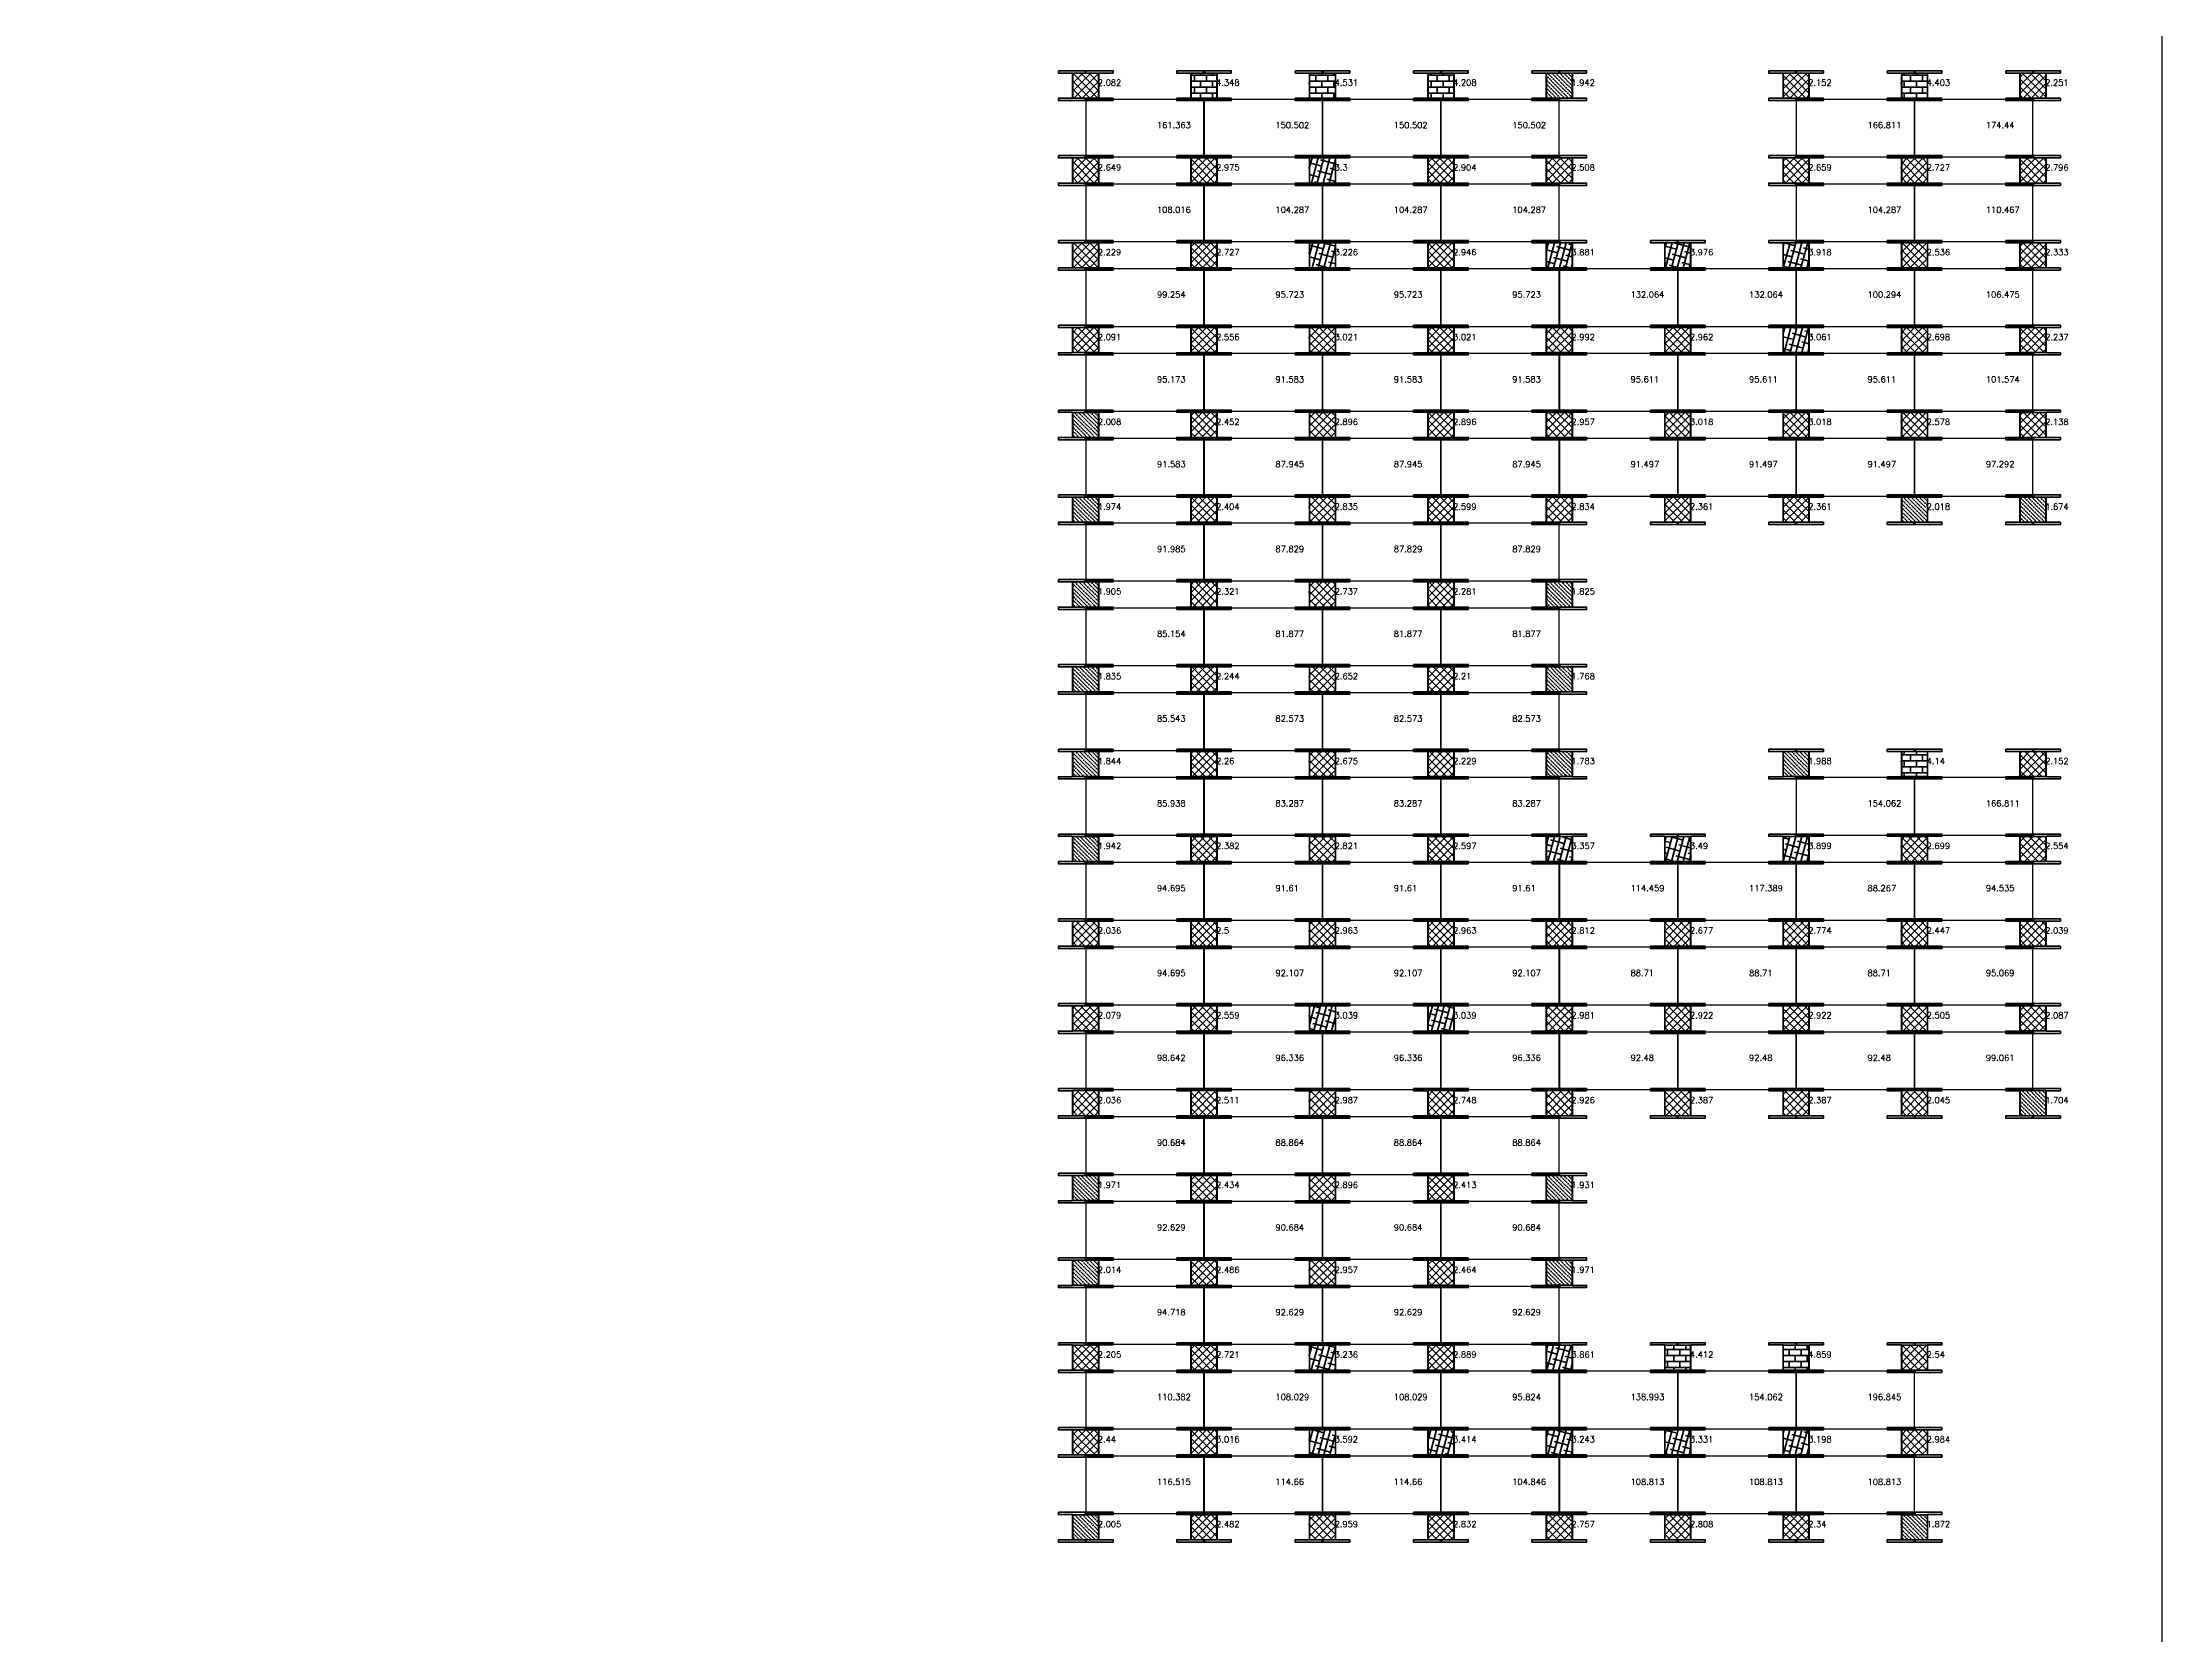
# Model space of a CAD drawing. Header units: inches. Extents: x 3750 to 10146, y -443 to 5941.
# Drawn here: x 8749 to 10146, y 2064 to 3115 of the extents above; entities that cross this region are included whole.
import ezdxf

# ---------------------------------------------------------------- set-up
doc = ezdxf.new("R2010")
doc.units = ezdxf.units.IN
doc.header["$LTSCALE"] = 50
doc.header["$MEASUREMENT"] = 0
for name, color, linetype, lineweight in [('E-PANELS', 140, 'Continuous', 30), ('E2-ECOFEET', 254, 'Continuous', 35), ('E3-ECOFEET', 254, 'Continuous', 35), ('HATCH 2', 140, 'Continuous', 35), ('HATCH 3', 30, 'Continuous', 35), ('HATCH 4', 200, 'Continuous', 35), ('HATCH 5', 2, 'Continuous', 35)]:
    doc.layers.add(name, color=color, linetype=linetype, lineweight=lineweight)
doc.layers.add('EF3 TEXT', color=7, linetype='Continuous', plot=False)
doc.layers.add('IFI PERIMETER', color=221, linetype='FENCE', plot=False)
doc.layers.get('E2-ECOFEET').off()
doc.styles.add('mytext', font='romans.shx')
doc.styles.get("Standard").update_dxf_attribs({"font": 'arial.ttf'})
doc.linetypes.add('FENCE', pattern='A,0.5,-0.1,["X",Standard,S=0.1,R=0,X=-0.035,Y=-0.05],-0.1', length=0.7)

# ---------------------------------------------------------------- blocks, each defined once
blk = doc.blocks.new('EF3_HATCH_5')
at = {"layer": 'HATCH 5'}
h = blk.add_hatch(dxfattribs=at)
h.set_pattern_fill('AR-B816', color=256, scale=0.5)
h.set_pattern_definition([(0, (-119.168, -90.9187), (0, 4), []), (90, (-119.168, -90.9187), (-4, 4), [4, -4])])
h.paths.add_polyline_path([(-8.5, -8.25), (8.5, -8.25), (8.5, 8.25), (-8.5, 8.25)])
blk.add_lwpolyline([(-8.5, -8.25), (8.5, -8.25), (8.5, 8.25), (-8.5, 8.25)], close=True, dxfattribs=at)
blk = doc.blocks.new('EF3_HATCH_3')
at = {"layer": 'HATCH 3'}
h = blk.add_hatch(dxfattribs=at)
h.set_pattern_fill('ANSI37', color=256, scale=30)
h.set_pattern_definition([(45, (-119.168, -90.9187), (-2.65165, 2.65165), []), (135, (-119.168, -90.9187), (-2.65165, -2.65165), [])])
h.paths.add_polyline_path([(-8.5, -8.25), (8.5, -8.25), (8.5, 8.25), (-8.5, 8.25)])
blk.add_lwpolyline([(-8.5, -8.25), (8.5, -8.25), (8.5, 8.25), (-8.5, 8.25)], close=True, dxfattribs=at)
blk = doc.blocks.new('EF3_HATCH_2')
at = {"layer": 'HATCH 2'}
h = blk.add_hatch(dxfattribs=at)
h.set_pattern_fill('ANSI36', color=256, scale=15, angle=90)
h.set_pattern_definition([(135, (-119.168, -90.9187), (-3.64602, 0.994369), [4.6875, -0.9375, 0, -0.9375])])
h.paths.add_polyline_path([(-8.5, -8.25), (8.5, -8.25), (8.5, 8.25), (-8.5, 8.25)])
blk.add_lwpolyline([(-8.5, -8.25), (8.5, -8.25), (8.5, 8.25), (-8.5, 8.25)], close=True, dxfattribs=at)
blk = doc.blocks.new('EF3_HATCH_4')
at = {"layer": 'HATCH 4'}
h = blk.add_hatch(dxfattribs=at)
h.set_pattern_fill('ANSI38', color=256, scale=30, angle=30)
h.set_pattern_definition([(75, (-119.168, -90.9187), (-3.62222, 0.97057), []), (165, (-119.168, -90.9187), (-8.215015, -1.68108), [9.375, -5.625])])
h.paths.add_polyline_path([(-8.5, -8.25), (8.5, -8.25), (8.5, 8.25), (-8.5, 8.25)])
blk.add_lwpolyline([(-8.5, -8.25), (8.5, -8.25), (8.5, 8.25), (-8.5, 8.25)], close=True, dxfattribs=at)
blk = doc.blocks.new('YINGLI 305W 10DEG')
at = {"layer": 'E-PANELS'}
blk.add_lwpolyline([(0, 0), (77.56, 0), (77.56, -38.4), (0, -38.4)], close=True, dxfattribs=at)
blk = doc.blocks.new('EF3')
at = {"layer": 'E3-ECOFEET', "color": 5}
for points in [[(0, 0), (0, -1.5), (9.4, -1.5), (9.4, -18.1), (0, -18.1), (0, -19.6), (36, -19.6), (36, -18.1), (26.6, -18.1), (26.6, -1.5), (36, -1.5), (36, 0), (0, 0)], [(8.8, -8.1), (8.9, -8.1)]]:
    blk.add_lwpolyline(points, dxfattribs=at)
at = {"layer": 'E3-ECOFEET'}
for points in [[(17.2, -1), (17.8, -1), (17.8, -0.5)], [(18.2, -0.5), (18.2, -1), (18.8, -1)], [(17.2, -18.5), (17.8, -18.5), (17.8, -19)], [(18.2, -19), (18.2, -18.5), (18.8, -18.5)]]:
    blk.add_lwpolyline(points, dxfattribs=at)

msp = doc.modelspace()

# ---------------------------------------------------------------- linework, layer by layer
at = {"layer": 'IFI PERIMETER'}
msp.add_lwpolyline([(10146.5, -226.8), (3896.1, -226.8), (3896.1, 5941.5), (10146.5, 5941.5)], close=True, dxfattribs=at)

# ---------------------------------------------------------------- block references
at = {"layer": 'E-PANELS'}
for p in [(9437.4, 3077.3), (9515.5, 3077.3), (9593.5, 3077.3), (9671.6, 3077.3), (9905.8, 3077.3), (9983.8, 3077.3), (9437.4, 3021.5), (9515.5, 3021.5), (9593.5, 3021.5), (9671.6, 3021.5), (9905.8, 3021.5), (9983.8, 3021.5), (9437.4, 2965.6), (9515.5, 2965.6), (9593.5, 2965.6), (9671.6, 2965.6), (9749.7, 2965.6), (9827.7, 2965.6), (9905.8, 2965.6), (9983.8, 2965.6), (9437.4, 2909.7), (9515.5, 2909.7), (9593.5, 2909.7), (9671.6, 2909.7), (9749.7, 2909.7), (9827.7, 2909.7), (9905.8, 2909.7), (9983.8, 2909.7), (9437.4, 2853.8), (9515.5, 2853.8), (9593.5, 2853.8), (9671.6, 2853.8), (9749.7, 2853.8), (9827.7, 2853.8), (9905.8, 2853.8), (9983.8, 2853.8), (9437.4, 2797.9), (9515.5, 2797.9), (9593.5, 2797.9), (9671.6, 2797.9), (9437.4, 2742), (9515.5, 2742), (9593.5, 2742), (9671.6, 2742), (9437.4, 2686.1), (9515.5, 2686.1), (9593.5, 2686.1), (9671.6, 2686.1), (9437.4, 2630.2), (9515.5, 2630.2), (9593.5, 2630.2), (9671.6, 2630.2), (9905.8, 2630.2), (9983.8, 2630.2), (9437.4, 2574.3), (9515.5, 2574.3), (9593.5, 2574.3), (9671.6, 2574.3), (9749.7, 2574.3), (9827.7, 2574.3), (9905.8, 2574.3), (9983.8, 2574.3), (9437.4, 2518.4), (9515.5, 2518.4), (9593.5, 2518.4), (9671.6, 2518.4), (9749.7, 2518.4), (9827.7, 2518.4), (9905.8, 2518.4), (9983.8, 2518.4), (9437.4, 2462.5), (9515.5, 2462.5), (9593.5, 2462.5), (9671.6, 2462.5), (9749.7, 2462.5), (9827.7, 2462.5), (9905.8, 2462.5), (9983.8, 2462.5), (9437.4, 2406.6), (9515.5, 2406.6), (9593.5, 2406.6), (9671.6, 2406.6), (9437.4, 2350.7), (9515.5, 2350.7), (9593.5, 2350.7), (9671.6, 2350.7), (9437.4, 2294.8), (9515.5, 2294.8), (9593.5, 2294.8), (9671.6, 2294.8), (9437.4, 2238.9), (9515.5, 2238.9), (9593.5, 2238.9), (9671.6, 2238.9), (9749.7, 2238.9), (9827.7, 2238.9), (9905.8, 2238.9), (9437.4, 2183), (9515.5, 2183), (9593.5, 2183), (9671.6, 2183), (9749.7, 2183), (9827.7, 2183), (9905.8, 2183)]:
    msp.add_blockref('YINGLI 305W 10DEG', p, dxfattribs=at)
at = {"layer": 'E2-ECOFEET'}
for p in [(9419.2, 3095.9), (9497.2, 3095.9), (9575.3, 3095.9), (9653.4, 3095.9), (9731.4, 3095.9), (9887.5, 3095.9), (9965.6, 3095.9), (10043.7, 3095.9), (9419.2, 3040), (9497.2, 3040), (9575.3, 3040), (9653.4, 3040), (9731.4, 3040), (9887.5, 3040), (9965.6, 3040), (10043.7, 3040), (9419.2, 2984.1), (9497.2, 2984.1), (9575.3, 2984.1), (9653.4, 2984.1), (9731.4, 2984.1), (9809.5, 2984.1), (9887.5, 2984.1), (9965.6, 2984.1), (10043.7, 2984.1), (9419.2, 2928.2), (9497.2, 2928.2), (9575.3, 2928.2), (9653.4, 2928.2), (9731.4, 2928.2), (9809.5, 2928.2), (9887.5, 2928.2), (9965.6, 2928.2), (10043.7, 2928.2), (9419.2, 2872.3), (9497.2, 2872.3), (9575.3, 2872.3), (9653.4, 2872.3), (9731.4, 2872.3), (9809.5, 2872.3), (9887.5, 2872.3), (9965.6, 2872.3), (10043.7, 2872.3), (9419.2, 2816.4), (9497.2, 2816.4), (9575.3, 2816.4), (9653.4, 2816.4), (9731.4, 2816.4), (9809.5, 2816.4), (9887.5, 2816.4), (9965.6, 2816.4), (10043.7, 2816.4), (9419.2, 2760.5), (9497.2, 2760.5), (9575.3, 2760.5), (9653.4, 2760.5), (9731.4, 2760.5), (9419.2, 2704.6), (9497.2, 2704.6), (9575.3, 2704.6), (9653.4, 2704.6), (9731.4, 2704.6), (9419.2, 2648.7), (9497.2, 2648.7), (9575.3, 2648.7), (9653.4, 2648.7), (9731.4, 2648.7), (9887.5, 2648.7), (9965.6, 2648.7), (10043.7, 2648.7), (9419.2, 2592.8), (9497.2, 2592.8), (9575.3, 2592.8), (9653.4, 2592.8), (9731.4, 2592.8), (9809.5, 2592.8), (9887.5, 2592.8), (9965.6, 2592.8), (10043.7, 2592.8), (9419.2, 2536.9), (9497.2, 2536.9), (9575.3, 2536.9), (9653.4, 2536.9), (9731.4, 2536.9), (9809.5, 2536.9), (9887.5, 2536.9), (9965.6, 2536.9), (10043.7, 2536.9), (9419.2, 2481), (9497.2, 2481), (9575.3, 2481), (9653.4, 2481), (9731.4, 2481), (9809.5, 2481), (9887.5, 2481), (9965.6, 2481), (10043.7, 2481), (9419.2, 2425.1), (9497.2, 2425.1), (9575.3, 2425.1), (9653.4, 2425.1), (9731.4, 2425.1), (9809.5, 2425.1), (9887.5, 2425.1), (9965.6, 2425.1), (10043.7, 2425.1), (9419.2, 2369.2), (9497.2, 2369.2), (9575.3, 2369.2), (9653.4, 2369.2), (9731.4, 2369.2), (9419.2, 2313.4), (9497.2, 2313.4), (9575.3, 2313.4), (9653.4, 2313.4), (9731.4, 2313.4), (9419.2, 2257.5), (9497.2, 2257.5), (9575.3, 2257.5), (9653.4, 2257.5), (9731.4, 2257.5), (9809.5, 2257.5), (9887.5, 2257.5), (9965.6, 2257.5), (9419.2, 2201.6), (9497.2, 2201.6), (9575.3, 2201.6), (9653.4, 2201.6), (9731.4, 2201.6), (9809.5, 2201.6), (9887.5, 2201.6), (9965.6, 2201.6), (9419.2, 2145.7), (9497.2, 2145.7), (9575.3, 2145.7), (9653.4, 2145.7), (9731.4, 2145.7), (9809.5, 2145.7), (9887.5, 2145.7), (9965.6, 2145.7)]:
    msp.add_blockref('EF3', p, dxfattribs=at)
at = {"layer": 'HATCH 2'}
for p in [(9749.4, 3086.1), (9437.2, 2862.5), (9437.2, 2806.6), (9983.6, 2806.6), (10061.7, 2806.6), (9437.2, 2750.7), (9749.4, 2750.7), (9437.2, 2694.8), (9749.4, 2694.8), (9437.2, 2638.9), (9749.4, 2638.9), (9905.5, 2638.9), (9437.2, 2583), (10061.7, 2415.4), (9437.2, 2359.5), (9749.4, 2359.5), (9437.2, 2303.6), (9749.4, 2303.6), (9437.2, 2135.9), (9983.6, 2135.9)]:
    msp.add_blockref('EF3_HATCH_2', p, dxfattribs=at)
at = {"layer": 'HATCH 3'}
for p in [(9437.2, 3086.1), (9905.5, 3086.1), (10061.7, 3086.1), (9437.2, 3030.2), (9515.2, 3030.2), (9671.4, 3030.2), (9749.4, 3030.2), (9905.5, 3030.2), (9983.6, 3030.2), (10061.7, 3030.2), (9437.2, 2974.3), (9515.2, 2974.3), (9671.4, 2974.3), (9983.6, 2974.3), (10061.7, 2974.3), (9437.2, 2918.4), (9515.2, 2918.4), (9593.3, 2918.4), (9671.4, 2918.4), (9749.4, 2918.4), (9827.5, 2918.4), (9983.6, 2918.4), (10061.7, 2918.4), (9515.2, 2862.5), (9593.3, 2862.5), (9671.4, 2862.5), (9749.4, 2862.5), (9827.5, 2862.5), (9905.5, 2862.5), (9983.6, 2862.5), (10061.7, 2862.5), (9515.2, 2806.6), (9593.3, 2806.6), (9671.4, 2806.6), (9749.4, 2806.6), (9827.5, 2806.6), (9905.5, 2806.6), (9515.2, 2750.7), (9593.3, 2750.7), (9671.4, 2750.7), (9515.2, 2694.8), (9593.3, 2694.8), (9671.4, 2694.8), (9515.2, 2638.9), (9593.3, 2638.9), (9671.4, 2638.9), (10061.7, 2638.9), (9515.2, 2583), (9593.3, 2583), (9671.4, 2583), (9983.6, 2583), (10061.7, 2583), (9437.2, 2527.2), (9515.2, 2527.2), (9593.3, 2527.2), (9671.4, 2527.2), (9749.4, 2527.2), (9827.5, 2527.2), (9905.5, 2527.2), (9983.6, 2527.2), (10061.7, 2527.2), (9437.2, 2471.3), (9515.2, 2471.3), (9749.4, 2471.3), (9827.5, 2471.3), (9905.5, 2471.3), (9983.6, 2471.3), (10061.7, 2471.3), (9437.2, 2415.4), (9515.2, 2415.4), (9593.3, 2415.4), (9671.4, 2415.4), (9749.4, 2415.4), (9827.5, 2415.4), (9905.5, 2415.4), (9983.6, 2415.4), (9515.2, 2359.5), (9593.3, 2359.5), (9671.4, 2359.5), (9515.2, 2303.6), (9593.3, 2303.6), (9671.4, 2303.6), (9437.2, 2247.7), (9515.2, 2247.7), (9671.4, 2247.7), (9983.6, 2247.7), (9437.2, 2191.8), (9515.2, 2191.8), (9983.6, 2191.8), (9515.2, 2135.9), (9593.3, 2135.9), (9671.4, 2135.9), (9749.4, 2135.9), (9827.5, 2135.9), (9905.5, 2135.9)]:
    msp.add_blockref('EF3_HATCH_3', p, dxfattribs=at)
at = {"layer": 'HATCH 4'}
for p in [(9593.3, 3030.2), (9593.3, 2974.3), (9749.4, 2974.3), (9827.5, 2974.3), (9905.5, 2974.3), (9905.5, 2918.4), (9749.4, 2583), (9827.5, 2583), (9905.5, 2583), (9593.3, 2471.3), (9671.4, 2471.3), (9593.3, 2247.7), (9749.4, 2247.7), (9593.3, 2191.8), (9671.4, 2191.8), (9749.4, 2191.8), (9827.5, 2191.8), (9905.5, 2191.8)]:
    msp.add_blockref('EF3_HATCH_4', p, dxfattribs=at)
at = {"layer": 'HATCH 5'}
for p in [(9515.2, 3086.1), (9593.3, 3086.1), (9671.4, 3086.1), (9983.6, 3086.1), (9983.6, 2638.9), (9827.5, 2247.7), (9905.5, 2247.7)]:
    msp.add_blockref('EF3_HATCH_5', p, dxfattribs=at)

# ---------------------------------------------------------------- texts
at = {"layer": 'EF3 TEXT', "style": 'mytext'}
for s, p in [('2.082', (9445.2, 3086.1)), ('4.348', (9523.2, 3086.1)), ('4.531', (9601.3, 3086.1)), ('4.208', (9679.4, 3086.1)), ('1.942', (9757.4, 3086.1)), ('2.152', (9913.5, 3086.1)), ('4.403', (9991.6, 3086.1)), ('2.251', (10069.7, 3086.1)), ('161.363', (9484.2, 3058.1)), ('150.502', (9562.3, 3058.1)), ('150.502', (9640.3, 3058.1)), ('150.502', (9718.4, 3058.1)), ('166.811', (9952.6, 3058.1)), ('174.44', (10030.6, 3058.1)), ('2.649', (9445.2, 3030.2)), ('2.975', (9523.2, 3030.2)), ('3.3', (9601.3, 3030.2)), ('2.904', (9679.4, 3030.2)), ('2.508', (9757.4, 3030.2)), ('2.659', (9913.5, 3030.2)), ('2.727', (9991.6, 3030.2)), ('2.796', (10069.7, 3030.2)), ('108.016', (9484.2, 3002.3)), ('104.287', (9562.3, 3002.3)), ('104.287', (9640.3, 3002.3)), ('104.287', (9718.4, 3002.3)), ('104.287', (9952.6, 3002.3)), ('110.467', (10030.6, 3002.3)), ('2.229', (9445.2, 2974.3)), ('2.727', (9523.2, 2974.3)), ('3.226', (9601.3, 2974.3)), ('2.946', (9679.4, 2974.3)), ('3.881', (9757.4, 2974.3)), ('3.976', (9835.5, 2974.3)), ('3.918', (9913.5, 2974.3)), ('2.536', (9991.6, 2974.3)), ('2.333', (10069.7, 2974.3)), ('99.254', (9484.2, 2946.4)), ('95.723', (9562.3, 2946.4)), ('95.723', (9640.3, 2946.4)), ('95.723', (9718.4, 2946.4)), ('132.064', (9796.4, 2946.4)), ('132.064', (9874.5, 2946.4)), ('100.294', (9952.6, 2946.4)), ('106.475', (10030.6, 2946.4)), ('2.091', (9445.2, 2918.4)), ('2.556', (9523.2, 2918.4)), ('3.021', (9601.3, 2918.4)), ('3.021', (9679.4, 2918.4)), ('2.992', (9757.4, 2918.4)), ('2.962', (9835.5, 2918.4)), ('3.061', (9913.5, 2918.4)), ('2.698', (9991.6, 2918.4)), ('2.237', (10069.7, 2918.4)), ('95.173', (9484.2, 2890.5)), ('91.583', (9562.3, 2890.5)), ('91.583', (9640.3, 2890.5)), ('91.583', (9718.4, 2890.5)), ('95.611', (9796.4, 2890.5)), ('95.611', (9874.5, 2890.5)), ('95.611', (9952.6, 2890.5)), ('101.574', (10030.6, 2890.5)), ('2.008', (9445.2, 2862.5)), ('2.452', (9523.2, 2862.5)), ('2.896', (9601.3, 2862.5)), ('2.896', (9679.4, 2862.5)), ('2.957', (9757.4, 2862.5)), ('3.018', (9835.5, 2862.5)), ('3.018', (9913.5, 2862.5)), ('2.578', (9991.6, 2862.5)), ('2.138', (10069.7, 2862.5)), ('91.583', (9484.2, 2834.6)), ('87.945', (9562.3, 2834.6)), ('87.945', (9640.3, 2834.6)), ('87.945', (9718.4, 2834.6)), ('91.497', (9796.4, 2834.6)), ('91.497', (9874.5, 2834.6)), ('91.497', (9952.6, 2834.6)), ('97.292', (10030.6, 2834.6)), ('1.974', (9445.2, 2806.6)), ('2.404', (9523.2, 2806.6)), ('2.835', (9601.3, 2806.6)), ('2.599', (9679.4, 2806.6)), ('2.834', (9757.4, 2806.6)), ('2.361', (9835.5, 2806.6)), ('2.361', (9913.5, 2806.6)), ('2.018', (9991.6, 2806.6)), ('1.674', (10069.7, 2806.6)), ('91.985', (9484.2, 2778.7)), ('87.829', (9562.3, 2778.7)), ('87.829', (9640.3, 2778.7)), ('87.829', (9718.4, 2778.7)), ('1.905', (9445.2, 2750.7)), ('2.321', (9523.2, 2750.7)), ('2.737', (9601.3, 2750.7)), ('2.281', (9679.4, 2750.7)), ('1.825', (9757.4, 2750.7)), ('85.154', (9484.2, 2722.8)), ('81.877', (9562.3, 2722.8)), ('81.877', (9640.3, 2722.8)), ('81.877', (9718.4, 2722.8)), ('1.835', (9445.2, 2694.8)), ('2.244', (9523.2, 2694.8)), ('2.652', (9601.3, 2694.8)), ('2.21', (9679.4, 2694.8)), ('1.768', (9757.4, 2694.8)), ('85.543', (9484.2, 2666.9)), ('82.573', (9562.3, 2666.9)), ('82.573', (9640.3, 2666.9)), ('82.573', (9718.4, 2666.9)), ('1.844', (9445.2, 2638.9)), ('2.26', (9523.2, 2638.9)), ('2.675', (9601.3, 2638.9)), ('2.229', (9679.4, 2638.9)), ('1.783', (9757.4, 2638.9)), ('1.988', (9913.5, 2638.9)), ('4.14', (9991.6, 2638.9)), ('2.152', (10069.7, 2638.9)), ('85.938', (9484.2, 2611)), ('83.287', (9562.3, 2611)), ('83.287', (9640.3, 2611)), ('83.287', (9718.4, 2611)), ('154.062', (9952.6, 2611)), ('166.811', (10030.6, 2611)), ('1.942', (9445.2, 2583)), ('2.382', (9523.2, 2583)), ('2.821', (9601.3, 2583)), ('2.597', (9679.4, 2583)), ('3.357', (9757.4, 2583)), ('3.49', (9835.5, 2583)), ('3.899', (9913.5, 2583)), ('2.699', (9991.6, 2583)), ('2.554', (10069.7, 2583)), ('94.695', (9484.2, 2555.1)), ('91.61', (9562.3, 2555.1)), ('91.61', (9640.3, 2555.1)), ('91.61', (9718.4, 2555.1)), ('114.459', (9796.4, 2555.1)), ('117.389', (9874.5, 2555.1)), ('88.267', (9952.6, 2555.1)), ('94.535', (10030.6, 2555.1)), ('2.036', (9445.2, 2527.2)), ('2.5', (9523.2, 2527.2)), ('2.963', (9601.3, 2527.2)), ('2.963', (9679.4, 2527.2)), ('2.812', (9757.4, 2527.2)), ('2.677', (9835.5, 2527.2)), ('2.774', (9913.5, 2527.2)), ('2.447', (9991.6, 2527.2)), ('2.039', (10069.7, 2527.2)), ('94.695', (9484.2, 2499.2)), ('92.107', (9562.3, 2499.2)), ('92.107', (9640.3, 2499.2)), ('92.107', (9718.4, 2499.2)), ('88.71', (9796.4, 2499.2)), ('88.71', (9874.5, 2499.2)), ('88.71', (9952.6, 2499.2)), ('95.069', (10030.6, 2499.2)), ('2.079', (9445.2, 2471.3)), ('2.559', (9523.2, 2471.3)), ('3.039', (9601.3, 2471.3)), ('3.039', (9679.4, 2471.3)), ('2.981', (9757.4, 2471.3)), ('2.922', (9835.5, 2471.3)), ('2.922', (9913.5, 2471.3)), ('2.505', (9991.6, 2471.3)), ('2.087', (10069.7, 2471.3)), ('98.642', (9484.2, 2443.3)), ('96.336', (9562.3, 2443.3)), ('96.336', (9640.3, 2443.3)), ('96.336', (9718.4, 2443.3)), ('92.48', (9796.4, 2443.3)), ('92.48', (9874.5, 2443.3)), ('92.48', (9952.6, 2443.3)), ('99.061', (10030.6, 2443.3)), ('2.036', (9445.2, 2415.4)), ('2.511', (9523.2, 2415.4)), ('2.987', (9601.3, 2415.4)), ('2.748', (9679.4, 2415.4)), ('2.926', (9757.4, 2415.4)), ('2.387', (9835.5, 2415.4)), ('2.387', (9913.5, 2415.4)), ('2.045', (9991.6, 2415.4)), ('1.704', (10069.7, 2415.4)), ('90.684', (9484.2, 2387.4)), ('88.864', (9562.3, 2387.4)), ('88.864', (9640.3, 2387.4)), ('88.864', (9718.4, 2387.4)), ('1.971', (9445.2, 2359.5)), ('2.434', (9523.2, 2359.5)), ('2.896', (9601.3, 2359.5)), ('2.413', (9679.4, 2359.5)), ('1.931', (9757.4, 2359.5)), ('92.629', (9484.2, 2331.5)), ('90.684', (9562.3, 2331.5)), ('90.684', (9640.3, 2331.5)), ('90.684', (9718.4, 2331.5)), ('2.014', (9445.2, 2303.6)), ('2.486', (9523.2, 2303.6)), ('2.957', (9601.3, 2303.6)), ('2.464', (9679.4, 2303.6)), ('1.971', (9757.4, 2303.6)), ('94.718', (9484.2, 2275.6)), ('92.629', (9562.3, 2275.6)), ('92.629', (9640.3, 2275.6)), ('92.629', (9718.4, 2275.6)), ('2.205', (9445.2, 2247.7)), ('2.721', (9523.2, 2247.7)), ('3.236', (9601.3, 2247.7)), ('2.889', (9679.4, 2247.7)), ('3.861', (9757.4, 2247.7)), ('4.412', (9835.5, 2247.7)), ('4.859', (9913.5, 2247.7)), ('2.54', (9991.6, 2247.7)), ('110.382', (9484.2, 2219.7)), ('108.029', (9562.3, 2219.7)), ('108.029', (9640.3, 2219.7)), ('95.824', (9718.4, 2219.7)), ('138.993', (9796.4, 2219.7)), ('154.062', (9874.5, 2219.7)), ('196.845', (9952.6, 2219.7)), ('2.44', (9445.2, 2191.8)), ('3.016', (9523.2, 2191.8)), ('3.592', (9601.3, 2191.8)), ('3.414', (9679.4, 2191.8)), ('3.243', (9757.4, 2191.8)), ('3.331', (9835.5, 2191.8)), ('3.198', (9913.5, 2191.8)), ('2.984', (9991.6, 2191.8)), ('116.515', (9484.2, 2163.8)), ('114.66', (9562.3, 2163.8)), ('114.66', (9640.3, 2163.8)), ('104.846', (9718.4, 2163.8)), ('108.813', (9796.4, 2163.8)), ('108.813', (9874.5, 2163.8)), ('108.813', (9952.6, 2163.8)), ('2.005', (9445.2, 2135.9)), ('2.482', (9523.2, 2135.9)), ('2.959', (9601.3, 2135.9)), ('2.832', (9679.4, 2135.9)), ('2.757', (9757.4, 2135.9)), ('2.808', (9835.5, 2135.9)), ('2.34', (9913.5, 2135.9)), ('1.872', (9991.6, 2135.9))]:
    msp.add_text(s, height=4, dxfattribs=at).set_placement(p)

doc.saveas('drawing.dxf')
